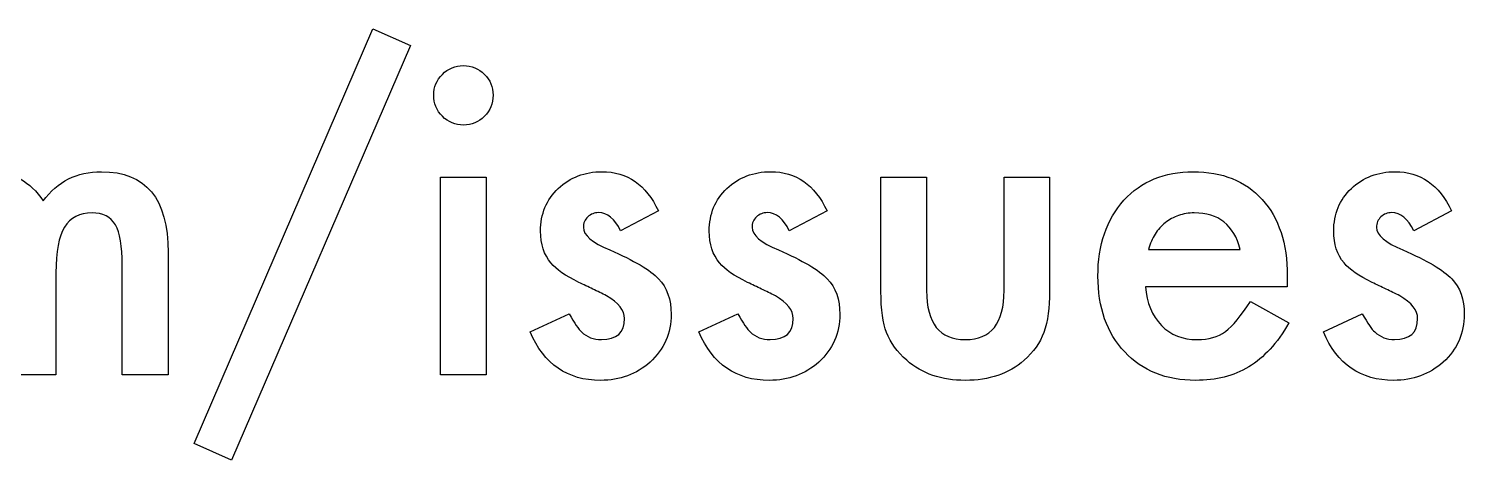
# Model space of a CAD drawing. Extents: x 6 to 931, y 6 to 506.
# Drawn here: x 790.2 to 845.5, y 188.6 to 205.2 of the extents above; entities that cross this region are included whole.
import ezdxf

# ---------------------------------------------------------------- set-up
doc = ezdxf.new("R2010")
doc.units = 0
doc.layers.add('MeArm1.0', color=7, linetype='CONTINUOUS')

msp = doc.modelspace()

# ---------------------------------------------------------------- linework, layer by layer
at = {"layer": 'MeArm1.0', "color": 7}
for points in [[(803.47162, 205.17715), (804.92474, 204.53653), (798.01849, 188.55215), (796.58099, 189.20059), (803.47162, 205.17715)], [(807.83881, 199.4584), (807.83881, 191.84903), (806.08099, 191.84903), (806.08099, 199.4584), (807.83881, 199.4584)], [(823.04974, 195.05215), (823.04974, 199.4584), (824.80756, 199.4584)], [(824.80756, 199.4584), (824.80756, 195.09122)], [(827.79193, 195.09122), (827.79193, 199.4584), (829.54974, 199.4584), (829.54974, 195.05215)], [(814.47162, 198.16153), (813.01849, 197.38809)], [(820.97162, 198.16153), (819.51849, 197.38809)], [(845.03412, 198.16153), (843.58099, 197.38809)], [(795.58099, 196.55215), (795.58099, 191.84903), (793.81537, 191.84903), (793.81537, 196.07559)], [(833.36205, 196.67715), (836.8933, 196.67715)], [(791.26068, 195.77872), (791.26068, 191.84903), (789.49506, 191.84903), (789.49506, 196.05215)], [(838.70599, 195.65372), (838.69799, 195.23965)], [(838.69818, 195.23965), (833.24506, 195.23965)], [(809.53412, 193.49747), (811.03412, 194.19278)], [(816.03412, 193.49747), (817.53412, 194.19278)], [(837.28412, 194.66934), (838.76849, 193.84122)], [(840.09662, 193.49747), (841.59662, 194.19278)]]:
    msp.add_lwpolyline(points, dxfattribs=at)
for points in [[(806.15131, 203.41934), (806.37526, 203.64329), (806.64349, 203.75527), (806.95599, 203.75528)], [(806.95599, 203.75528), (807.2737, 203.75527), (807.54453, 203.64329), (807.76849, 203.41934)], [(805.81537, 202.62247), (805.81537, 202.92975), (805.92735, 203.19537), (806.15131, 203.41934)], [(807.76849, 203.41934), (807.99245, 203.20058), (808.10443, 202.93235), (808.10443, 202.61465)], [(806.15131, 201.80215), (805.92735, 202.0261), (805.81537, 202.29954), (805.81537, 202.62247)], [(808.10443, 202.61465), (808.10443, 202.29694), (807.99245, 202.0261), (807.76849, 201.80215)], [(806.96381, 201.46622), (806.6461, 201.46621), (806.37526, 201.57819), (806.15131, 201.80215)], [(807.76849, 201.80215), (807.54974, 201.57819), (807.28151, 201.46621), (806.96381, 201.46622)], [(788.72943, 199.66934), (789.5888, 199.66933), (790.26849, 199.29433), (790.76849, 198.54434)], [(790.76849, 198.54434), (791.32057, 199.29433), (792.06796, 199.66933), (793.01068, 199.66934)], [(793.01068, 199.66934), (794.72421, 199.66933), (795.58098, 198.63027), (795.58099, 196.55215)], [(810.61224, 199.0209), (811.07578, 199.45319), (811.63828, 199.66933), (812.29974, 199.66934)], [(812.29974, 199.66934), (813.2737, 199.66933), (813.99766, 199.16673), (814.47162, 198.16153)], [(817.11224, 199.0209), (817.57578, 199.45319), (818.13828, 199.66933), (818.79974, 199.66934)], [(818.79974, 199.66934), (819.7737, 199.66933), (820.49766, 199.16673), (820.97162, 198.16153)], [(832.40912, 198.56778), (833.08099, 199.30215), (833.97162, 199.66933), (835.08099, 199.66934)], [(835.08099, 199.66934), (836.20078, 199.66933), (837.0862, 199.31256), (837.73724, 198.59903)], [(841.17474, 199.0209), (841.63828, 199.45319), (842.20078, 199.66933), (842.86224, 199.66934)], [(842.86224, 199.66934), (843.8362, 199.66933), (844.56016, 199.16673), (845.03412, 198.16153)], [(809.93256, 197.38028), (809.93256, 198.04173), (810.15912, 198.58861), (810.61224, 199.0209)], [(816.43256, 197.38028), (816.43256, 198.04173), (816.65912, 198.58861), (817.11224, 199.0209)], [(837.73724, 198.59903), (838.38307, 197.89069), (838.70599, 196.90892), (838.70599, 195.65372)], [(840.49506, 197.38028), (840.49506, 198.04173), (840.72162, 198.58861), (841.17474, 199.0209)], [(792.65131, 198.0834), (792.16692, 198.0834), (791.81276, 197.90111), (791.58881, 197.53653)], [(793.54974, 197.62247), (793.36744, 197.92975), (793.06796, 198.0834), (792.65131, 198.0834)], [(812.16693, 198.09122), (812.00547, 198.09121), (811.86745, 198.03652), (811.75287, 197.92715)], [(813.01849, 197.38809), (812.78932, 197.85684), (812.50547, 198.09121), (812.16693, 198.09122)], [(818.66693, 198.09122), (818.50547, 198.09121), (818.36745, 198.03652), (818.25287, 197.92715)], [(819.51849, 197.38809), (819.28932, 197.85684), (819.00547, 198.09121), (818.66693, 198.09122)], [(831.40912, 195.6459), (831.40912, 196.84902), (831.74245, 197.82298), (832.40912, 198.56778)], [(835.11987, 198.0834), (834.90632, 198.0834), (834.7058, 198.0495), (834.5183, 197.98184)], [(836.8933, 196.67715), (836.64851, 197.61465), (836.05736, 198.0834), (835.11987, 198.0834)], [(842.72943, 198.09122), (842.56797, 198.09121), (842.42995, 198.03652), (842.31537, 197.92715)], [(843.58099, 197.38809), (843.35182, 197.85684), (843.06797, 198.09121), (842.72943, 198.09122)], [(791.58881, 197.53653), (791.37005, 197.17194), (791.26067, 196.586), (791.26068, 195.77872)], [(793.81537, 196.07559), (793.81536, 196.80475), (793.72677, 197.32038), (793.54974, 197.62247)], [(811.75287, 197.92715), (811.63828, 197.82298), (811.58099, 197.68757), (811.58099, 197.5209)], [(811.58099, 197.5209), (811.58099, 197.22923), (811.91953, 196.94017), (812.59662, 196.65372)], [(818.25287, 197.92715), (818.13828, 197.82298), (818.08099, 197.68757), (818.08099, 197.5209)], [(818.08099, 197.5209), (818.08099, 197.22923), (818.41953, 196.94017), (819.09662, 196.65372)], [(834.00268, 197.70059), (833.85163, 197.58079), (833.72143, 197.43496), (833.61205, 197.26309)], [(834.5183, 197.98184), (834.3308, 197.91934), (834.15893, 197.82559), (834.00268, 197.70059)], [(842.31537, 197.92715), (842.20078, 197.82298), (842.14349, 197.68757), (842.14349, 197.5209)], [(842.14349, 197.5209), (842.14349, 197.22923), (842.48203, 196.94017), (843.15912, 196.65372)], [(810.33099, 196.15372), (810.06537, 196.47142), (809.93256, 196.88027), (809.93256, 197.38028)], [(816.83099, 196.15372), (816.56537, 196.47142), (816.43256, 196.88027), (816.43256, 197.38028)], [(833.61205, 197.26309), (833.50268, 197.09121), (833.41934, 196.8959), (833.36205, 196.67715)], [(840.89349, 196.15372), (840.62787, 196.47142), (840.49506, 196.88027), (840.49506, 197.38028)], [(812.59662, 196.65372), (813.52891, 196.25267), (814.15651, 195.88288), (814.47943, 195.54434)], [(819.09662, 196.65372), (820.02891, 196.25267), (820.65651, 195.88288), (820.97943, 195.54434)], [(843.15912, 196.65372), (844.09141, 196.25267), (844.71901, 195.88288), (845.04193, 195.54434)], [(811.40912, 195.40372), (810.8987, 195.65371), (810.53933, 195.90371), (810.33099, 196.15372)], [(817.90912, 195.40372), (817.3987, 195.65371), (817.03933, 195.90371), (816.83099, 196.15372)], [(841.97162, 195.40372), (841.4612, 195.65371), (841.10183, 195.90371), (840.89349, 196.15372)], [(811.94818, 195.1459), (811.77109, 195.2292), (811.59141, 195.31517), (811.40912, 195.40372)], [(814.47943, 195.54434), (814.80234, 195.2058), (814.9638, 194.75007), (814.96381, 194.17715)], [(818.44818, 195.1459), (818.27109, 195.2292), (818.09141, 195.31517), (817.90912, 195.40372)], [(820.97943, 195.54434), (821.30234, 195.2058), (821.4638, 194.75007), (821.46381, 194.17715)], [(832.44037, 192.72403), (831.75287, 193.4584), (831.40912, 194.43236), (831.40912, 195.6459)], [(842.51068, 195.1459), (842.33359, 195.2292), (842.15391, 195.31517), (841.97162, 195.40372)], [(845.04193, 195.54434), (845.36484, 195.2058), (845.5263, 194.75007), (845.52631, 194.17715)], [(812.47943, 194.88809), (812.30234, 194.97659), (812.12526, 195.06257), (811.94818, 195.1459)], [(813.16693, 194.01309), (813.16693, 194.32559), (812.93776, 194.61726), (812.47943, 194.88809)], [(818.97943, 194.88809), (818.80234, 194.97659), (818.62526, 195.06257), (818.44818, 195.1459)], [(819.66693, 194.01309), (819.66693, 194.32559), (819.43776, 194.61726), (818.97943, 194.88809)], [(823.26849, 193.47403), (823.12266, 193.82819), (823.04974, 194.35424), (823.04974, 195.05215)], [(824.80756, 195.09122), (824.80755, 193.8308), (825.30495, 193.20059), (826.29974, 193.20059)], [(826.29974, 193.20059), (827.29453, 193.20059), (827.79193, 193.8308), (827.79193, 195.09122)], [(829.54974, 195.05215), (829.54974, 194.44278), (829.47424, 193.91674), (829.32318, 193.47403)], [(833.24506, 195.23965), (833.29196, 194.61465), (833.49505, 194.11726), (833.85443, 193.74747)], [(843.04193, 194.88809), (842.86484, 194.97659), (842.68776, 195.06257), (842.51068, 195.1459)], [(843.72943, 194.01309), (843.72943, 194.32559), (843.50026, 194.61726), (843.04193, 194.88809)], [(811.03412, 194.19278), (811.24245, 193.82819), (811.4013, 193.59642), (811.51068, 193.49747)], [(814.96381, 194.17715), (814.9638, 193.44278), (814.69297, 192.8282), (814.15131, 192.3334)], [(817.53412, 194.19278), (817.74245, 193.82819), (817.9013, 193.59642), (818.01068, 193.49747)], [(821.46381, 194.17715), (821.4638, 193.44278), (821.19297, 192.8282), (820.65131, 192.3334)], [(836.32318, 193.51309), (836.60443, 193.72142), (836.92474, 194.10684), (837.28412, 194.66934)], [(841.59662, 194.19278), (841.80495, 193.82819), (841.9638, 193.59642), (842.07318, 193.49747)], [(845.52631, 194.17715), (845.5263, 193.44278), (845.25547, 192.8282), (844.71381, 192.3334)], [(812.27631, 193.20059), (812.87005, 193.20059), (813.16693, 193.47142), (813.16693, 194.01309)], [(818.77631, 193.20059), (819.37005, 193.20059), (819.66693, 193.47142), (819.66693, 194.01309)], [(833.85443, 193.74747), (834.2138, 193.38288), (834.67474, 193.20059), (835.23724, 193.20059)], [(838.76849, 193.84122), (838.53932, 193.45059), (838.29713, 193.11465), (838.04193, 192.8334)], [(842.83881, 193.20059), (843.43255, 193.20059), (843.72943, 193.47142), (843.72943, 194.01309)], [(812.24506, 191.63028), (810.96901, 191.63028), (810.06537, 192.25267), (809.53412, 193.49747)], [(811.51068, 193.49747), (811.72422, 193.29955), (811.97943, 193.20059), (812.27631, 193.20059)], [(818.74506, 191.63028), (817.46901, 191.63028), (816.56537, 192.25267), (816.03412, 193.49747)], [(818.01068, 193.49747), (818.22422, 193.29955), (818.47943, 193.20059), (818.77631, 193.20059)], [(824.04193, 192.40372), (823.67735, 192.72142), (823.41953, 193.07819), (823.26849, 193.47403)], [(829.32318, 193.47403), (829.17734, 193.07819), (828.92474, 192.72142), (828.56537, 192.40372)], [(835.23724, 193.20059), (835.67474, 193.20059), (836.03672, 193.30476), (836.32318, 193.51309)], [(842.80756, 191.63028), (841.53151, 191.63028), (840.62787, 192.25267), (840.09662, 193.49747)], [(842.07318, 193.49747), (842.28672, 193.29955), (842.54193, 193.20059), (842.83881, 193.20059)], [(835.17474, 191.63028), (834.03932, 191.63028), (833.12787, 191.99486), (832.44037, 192.72403)], [(838.04193, 192.8334), (837.78672, 192.55736), (837.51328, 192.3282), (837.22162, 192.1459)], [(814.15131, 192.3334), (813.62526, 191.86465), (812.98984, 191.63028), (812.24506, 191.63028)], [(820.65131, 192.3334), (820.12526, 191.86465), (819.48984, 191.63028), (818.74506, 191.63028)], [(826.29974, 191.63028), (825.38828, 191.63028), (824.63568, 191.88809), (824.04193, 192.40372)], [(828.56537, 192.40372), (827.97161, 191.88809), (827.21641, 191.63028), (826.29974, 191.63028)], [(837.22162, 192.1459), (836.92995, 191.96882), (836.61484, 191.83861), (836.27631, 191.75528)], [(844.71381, 192.3334), (844.18776, 191.86465), (843.55234, 191.63028), (842.80756, 191.63028)], [(836.27631, 191.75528), (835.93776, 191.67198), (835.57057, 191.63028), (835.17474, 191.63028)]]:
    msp.add_open_spline(points, degree=3, dxfattribs=at)

doc.saveas('drawing.dxf')
